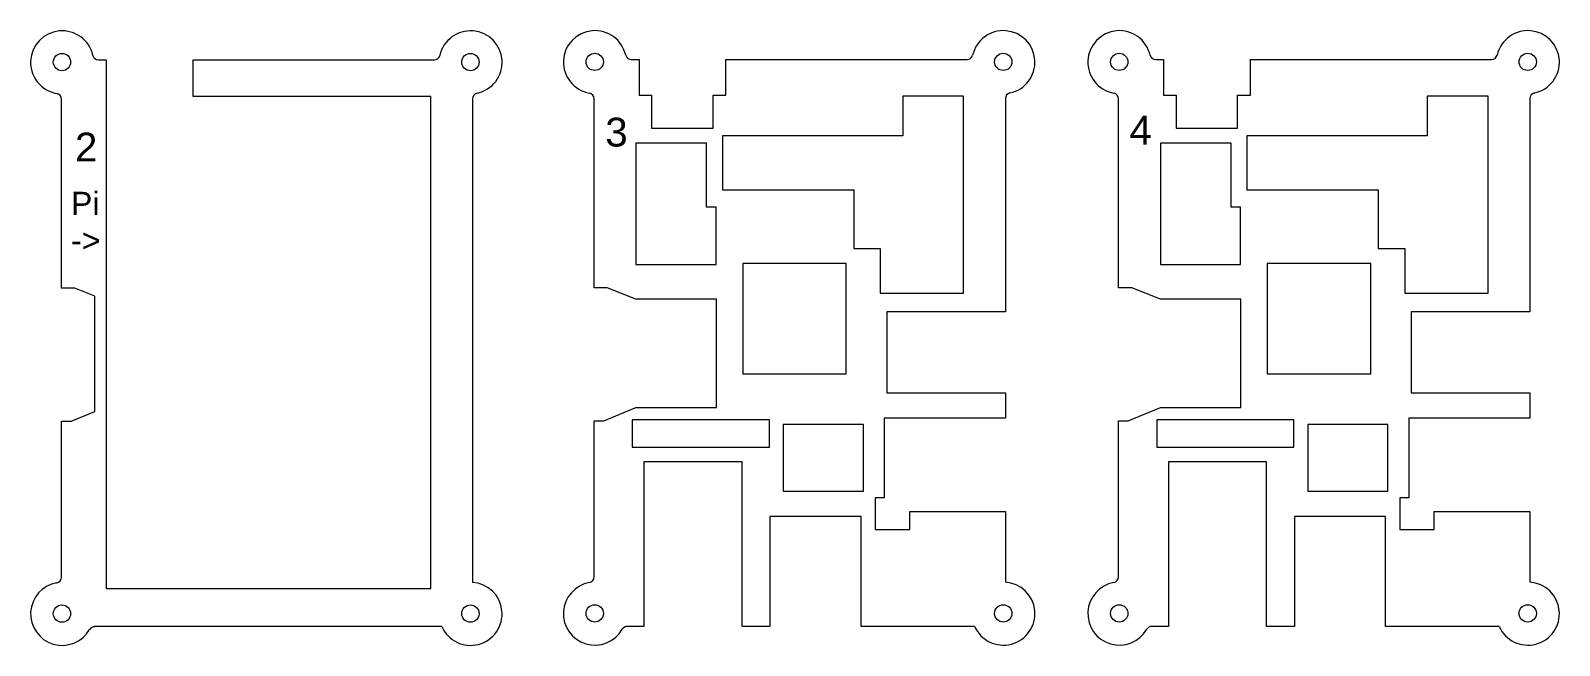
# Model space of a CAD drawing. Header units: millimetres. Extents: x -1309 to 1857, y -1546 to 39.
# Drawn here: x -1121.1 to -855.9, y -222.5 to -115.8 of the extents above; entities that cross this region are included whole.
import ezdxf

# ---------------------------------------------------------------- set-up
doc = ezdxf.new("R2010")
doc.units = ezdxf.units.MM
doc.header["$LTSCALE"] = 0.5
doc.layers.add('Capa 01', color=1, linetype='Continuous', lineweight=0)
doc.layers.add('Capa 03', color=7, linetype='Continuous', lineweight=0)

msp = doc.modelspace()

# ---------------------------------------------------------------- linework, layer by layer
at = {"layer": 'Capa 03'}
for p, q in [((-1109.34, -120.87), (-1107.99, -120.87)), ((-1107.99, -120.87), (-1107.99, -127.21)), ((-1092.93, -127.21), (-1092.93, -120.87)), ((-1092.93, -120.87), (-1069.94, -120.87)), ((-1069.94, -120.87), (-1051.1, -120.87)), ((-1016.91, -120.83), (-1015.56, -120.83)), ((-1015.56, -120.83), (-1015.56, -126.97)), ((-1000.5, -126.97), (-1000.5, -120.83)), ((-1000.5, -120.83), (-977.51, -120.83)), ((-977.51, -120.83), (-958.67, -120.83)), ((-925.92, -120.83), (-924.57, -120.83)), ((-924.57, -120.83), (-924.57, -126.97)), ((-909.52, -126.97), (-909.52, -120.83)), ((-909.52, -120.83), (-886.52, -120.83)), ((-886.52, -120.83), (-867.69, -120.83)), ((-1107.99, -127.21), (-1107.99, -212.61)), ((-1069.94, -127.21), (-1092.93, -127.21)), ((-1063.94, -127.21), (-1069.94, -127.21)), ((-1059.69, -127.21), (-1063.94, -127.21)), ((-1051.69, -127.21), (-1059.69, -127.21)), ((-1051.69, -212.61), (-1051.69, -127.21)), ((-1015.56, -126.97), (-1013.38, -126.97)), ((-1013.38, -126.97), (-1013.38, -132.73)), ((-1002.72, -132.73), (-1002.72, -126.97)), ((-1002.72, -126.97), (-1000.5, -126.97)), ((-924.57, -126.97), (-922.39, -126.97)), ((-922.39, -126.97), (-922.39, -132.73)), ((-911.73, -132.73), (-911.73, -126.97)), ((-911.73, -126.97), (-909.52, -126.97)), ((-1115.78, -159.13), (-1115.78, -127.67)), ((-1044.45, -127.63), (-1044.45, -211.53)), ((-1023.35, -159.08), (-1023.35, -127.63)), ((-952.02, -127.59), (-952.02, -164.59)), ((-932.37, -159.08), (-932.37, -127.63)), ((-861.03, -127.59), (-861.03, -164.59)), ((-1013.38, -132.73), (-1002.72, -132.73)), ((-922.39, -132.73), (-911.73, -132.73)), ((-1003.85, -146.45), (-1003.85, -135.3)), ((-912.86, -146.45), (-912.86, -135.3)), ((-979.62, -156.17), (-997.57, -156.17)), ((-997.57, -156.17), (-997.57, -175.37)), ((-979.62, -175.37), (-979.62, -156.17)), ((-888.63, -156.17), (-906.58, -156.17)), ((-906.58, -156.17), (-906.58, -175.37)), ((-888.63, -175.37), (-888.63, -156.17)), ((-1113.47, -160.48), (-1115.75, -160.48)), ((-1109.99, -161.85), (-1113.47, -160.48)), ((-1021.07, -160.43), (-1023.35, -160.43)), ((-1016.12, -162.38), (-1021.07, -160.43)), ((-930.09, -160.43), (-932.37, -160.43)), ((-925.13, -162.38), (-930.09, -160.43)), ((-1109.99, -181.85), (-1109.99, -161.95)), ((-1002.15, -162.38), (-1016.12, -162.38)), ((-1002.15, -176.97), (-1002.15, -162.38)), ((-911.16, -162.38), (-925.13, -162.38)), ((-911.16, -176.97), (-911.16, -162.38)), ((-959.82, -164.59), (-972.57, -164.59)), ((-972.57, -164.59), (-972.57, -176.97)), ((-952.02, -164.59), (-959.82, -164.59)), ((-952.02, -164.59), (-952.02, -164.59)), ((-868.83, -164.59), (-881.59, -164.59)), ((-881.59, -164.59), (-881.59, -176.97)), ((-861.03, -164.59), (-868.83, -164.59)), ((-861.03, -164.59), (-861.03, -164.59)), ((-1002.15, -178.54), (-1002.15, -176.97)), ((-997.57, -175.37), (-979.62, -175.37)), ((-972.57, -176.97), (-972.58, -178.63)), ((-911.16, -178.54), (-911.16, -176.97)), ((-906.58, -175.37), (-888.63, -175.37)), ((-881.59, -176.97), (-881.59, -178.63)), ((-1002.15, -179.84), (-1002.15, -178.54)), ((-972.58, -178.63), (-952.02, -178.63)), ((-952.02, -178.63), (-952.02, -178.63)), ((-952.02, -178.63), (-952.02, -183.05)), ((-911.16, -179.84), (-911.16, -178.54)), ((-881.59, -178.63), (-861.03, -178.63)), ((-861.03, -178.63), (-861.03, -178.63)), ((-861.03, -178.63), (-861.03, -183.05)), ((-1114.07, -183.55), (-1109.99, -181.85)), ((-1021.67, -183.51), (-1016.12, -181.19)), ((-1016.12, -181.19), (-1002.15, -181.19)), ((-930.69, -183.51), (-925.13, -181.19)), ((-925.13, -181.19), (-911.16, -181.19)), ((-1115.78, -183.61), (-1115.78, -183.55)), ((-1115.78, -183.55), (-1114.07, -183.55)), ((-1115.78, -210.62), (-1115.78, -183.61)), ((-1023.35, -210.58), (-1023.35, -183.51)), ((-1023.35, -183.51), (-1021.67, -183.51)), ((-992.95, -184.68), (-992.95, -183.32)), ((-976.65, -184.15), (-990.54, -184.15)), ((-976.65, -195.72), (-976.65, -184.15)), ((-971.17, -183.05), (-973.02, -183.05)), ((-973.02, -183.05), (-973.02, -196.85)), ((-958.38, -183.05), (-971.17, -183.05)), ((-955.92, -183.05), (-958.38, -183.05)), ((-952.02, -183.05), (-955.92, -183.05)), ((-932.37, -210.58), (-932.37, -183.51)), ((-932.37, -183.51), (-930.69, -183.51)), ((-901.97, -184.68), (-901.97, -183.32)), ((-885.67, -184.15), (-899.56, -184.15)), ((-885.67, -195.72), (-885.67, -184.15)), ((-880.18, -183.05), (-882.04, -183.05)), ((-882.04, -183.05), (-882.04, -196.85)), ((-867.39, -183.05), (-880.18, -183.05)), ((-864.93, -183.05), (-867.39, -183.05)), ((-861.03, -183.05), (-864.93, -183.05)), ((-1016.74, -188.07), (-992.95, -188.07)), ((-925.76, -188.07), (-901.97, -188.07)), ((-997.68, -190.6), (-1014.72, -190.6)), ((-1014.72, -190.6), (-1014.72, -190.64)), ((-1014.72, -190.64), (-1014.71, -212.5)), ((-997.68, -212.5), (-997.68, -190.6)), ((-906.69, -190.6), (-923.73, -190.6)), ((-923.73, -190.6), (-923.73, -190.64)), ((-923.73, -190.64), (-923.72, -212.5)), ((-906.69, -212.5), (-906.69, -190.6)), ((-990.54, -195.72), (-976.65, -195.72)), ((-899.56, -195.72), (-885.67, -195.72)), ((-973.02, -196.85), (-974.59, -196.85)), ((-974.59, -196.85), (-974.59, -202.34)), ((-882.04, -196.85), (-883.61, -196.85)), ((-883.61, -196.85), (-883.61, -202.34)), ((-977.05, -200.07), (-992.86, -200.07)), ((-992.86, -200.07), (-992.86, -212.5)), ((-977.05, -212.5), (-977.05, -200.07)), ((-968.61, -202.34), (-968.61, -199.21)), ((-968.61, -199.21), (-952.02, -199.21)), ((-952.02, -199.21), (-952.02, -211.49)), ((-886.07, -200.07), (-901.87, -200.07)), ((-901.87, -200.07), (-901.87, -212.5)), ((-886.07, -212.5), (-886.07, -200.07)), ((-877.62, -202.34), (-877.62, -199.21)), ((-877.62, -199.21), (-861.03, -199.21)), ((-861.03, -199.21), (-861.03, -211.49)), ((-974.59, -202.34), (-968.61, -202.34)), ((-883.61, -202.34), (-877.62, -202.34)), ((-1107.99, -212.61), (-1051.69, -212.61)), ((-1014.71, -212.5), (-1014.71, -219.11)), ((-997.68, -219.11), (-997.68, -212.5)), ((-992.86, -212.5), (-992.86, -219.11)), ((-977.05, -215.81), (-977.05, -212.5)), ((-923.72, -212.5), (-923.72, -219.11)), ((-906.69, -219.11), (-906.69, -212.5)), ((-901.87, -212.5), (-901.87, -219.11)), ((-886.07, -215.81), (-886.07, -212.5)), ((-977.05, -219.17), (-977.05, -215.81)), ((-886.07, -219.17), (-886.07, -215.81)), ((-1049.79, -219.21), (-1110.03, -219.21)), ((-1107.1, -219.16), (-1107.1, -219.22)), ((-1090.07, -219.22), (-1090.07, -219.16)), ((-1085.25, -219.16), (-1085.25, -219.22)), ((-1014.71, -219.17), (-1017.6, -219.17)), ((-1014.71, -219.11), (-1014.71, -219.17)), ((-997.68, -219.17), (-997.68, -219.11)), ((-992.86, -219.17), (-997.68, -219.17)), ((-992.86, -219.11), (-992.86, -219.17)), ((-957.36, -219.17), (-977.05, -219.17)), ((-957.88, -219.11), (-957.88, -219.17)), ((-923.72, -219.17), (-926.62, -219.17)), ((-923.72, -219.11), (-923.72, -219.17)), ((-906.69, -219.17), (-906.69, -219.11)), ((-901.87, -219.17), (-906.69, -219.17)), ((-901.87, -219.11), (-901.87, -219.17)), ((-866.38, -219.17), (-886.07, -219.17)), ((-866.89, -219.11), (-866.89, -219.17))]:
    msp.add_line(p, q, dxfattribs=at)
for points in [[(-969.81, -127.16), (-969.81, -134.02), (-976.64, -134.02)], [(-967.26, -127.16), (-969.81, -127.16)], [(-959.26, -161.32), (-959.26, -127.16), (-967.26, -127.16)], [(-878.82, -127.16), (-878.82, -134.02), (-885.65, -134.02)], [(-876.27, -127.16), (-878.82, -127.16)], [(-868.27, -161.32), (-868.27, -127.16), (-876.27, -127.16)], [(-976.64, -134.02), (-1001.09, -134.02), (-1001.09, -143.4), (-978.31, -143.4)], [(-885.65, -134.02), (-910.1, -134.02), (-910.1, -143.4), (-887.33, -143.4)], [(-1003.85, -135.3), (-1016.12, -135.3)], [(-1016.12, -135.3), (-1016.12, -156.37)], [(-912.86, -135.3), (-925.13, -135.3)], [(-925.13, -135.3), (-925.13, -156.37)], [(-978.31, -143.4), (-978.31, -153.62)], [(-887.33, -143.4), (-887.33, -153.62)], [(-1016.12, -156.37), (-1002.21, -156.37), (-1002.21, -146.45), (-1003.86, -146.45)], [(-925.13, -156.37), (-911.22, -156.37), (-911.22, -146.45), (-912.88, -146.45)], [(-978.31, -153.62), (-973.71, -153.62), (-973.71, -161.32)], [(-887.33, -153.62), (-882.73, -153.62), (-882.73, -161.32)], [(-1115.75, -160.48), (-1115.78, -160.48), (-1115.78, -159.13)], [(-1023.35, -160.43), (-1023.35, -159.08)], [(-932.37, -160.43), (-932.37, -159.08)], [(-973.71, -161.32), (-959.82, -161.32)], [(-959.82, -161.32), (-959.26, -161.32)], [(-882.73, -161.32), (-868.83, -161.32)], [(-868.83, -161.32), (-868.27, -161.32)], [(-1109.99, -161.95), (-1109.99, -161.85)], [(-1002.15, -181.19), (-1002.15, -179.84)], [(-911.16, -181.19), (-911.16, -179.84)], [(-1002.15, -183.32), (-1016.74, -183.32), (-1016.74, -188.07)], [(-992.95, -183.32), (-1002.15, -183.32)], [(-992.95, -188.07), (-992.95, -184.68)], [(-990.54, -184.15), (-990.54, -195.72)], [(-911.16, -183.32), (-925.76, -183.32), (-925.76, -188.07)], [(-901.97, -183.32), (-911.16, -183.32)], [(-901.97, -188.07), (-901.97, -184.68)], [(-899.56, -184.15), (-899.56, -195.72)]]:
    msp.add_lwpolyline(points, dxfattribs=at)
for centre in [(-1115.68, -121.25), (-1044.82, -121.25), (-1023.25, -121.21), (-952.39, -121.21), (-932.27, -121.21), (-861.4, -121.21), (-1115.68, -216.95), (-1044.82, -216.95), (-1023.25, -216.91), (-952.39, -216.91), (-932.27, -216.91), (-861.4, -216.91)]:
    msp.add_circle(centre, 1.5, dxfattribs=at)
for centre, radius, start, end in [((-1115.65, -121.3), 5.47, 12.7091, 259.9481), ((-1044.79, -121.3), 5.47, 281.9518, 167.2909), ((-1023.22, -121.26), 5.47, 12.7091, 259.9481), ((-952.36, -121.26), 5.47, 281.9518, 167.2909), ((-932.24, -121.26), 5.47, 12.7091, 259.9481), ((-861.37, -121.26), 5.47, 281.9518, 167.2909), ((-1109.34, -119.87), 1, 192.7091, 270), ((-1051.1, -119.87), 1, 270, 347.2909), ((-1016.91, -119.83), 1, 192.7091, 270), ((-958.67, -119.83), 1, 270, 347.2909), ((-925.92, -119.83), 1, 192.7091, 270), ((-867.69, -119.83), 1, 270, 347.2909), ((-1116.78, -127.67), 1, 0, 79.9481), ((-1043.45, -127.63), 1, 101.9518, 180), ((-1024.35, -127.63), 1, 0, 79.9481), ((-951.02, -127.59), 1, 101.9518, 180), ((-933.37, -127.63), 1, 0, 79.9481), ((-860.03, -127.59), 1, 101.9518, 180), ((-1115.65, -216.99), 5.47, 100.0519, 330.199), ((-1116.78, -210.62), 1, 280.0519, 0), ((-1116.75, -210.63), 1, 280.0519, 0), ((-1044.79, -216.99), 5.47, 203.8977, 86.431), ((-1023.22, -216.95), 5.47, 100.0519, 330.199), ((-1024.35, -210.58), 1, 280.0519, 0), ((-952.36, -216.95), 5.47, 203.8977, 86.431), ((-932.24, -216.95), 5.47, 100.0519, 330.199), ((-933.37, -210.58), 1, 280.0519, 0), ((-861.37, -216.95), 5.47, 203.8977, 86.431), ((-1110.03, -220.21), 1, 90, 150.199), ((-1110, -220.22), 1, 90, 150.199), ((-1017.6, -220.17), 1, 90, 150.199), ((-926.62, -220.17), 1, 90, 150.199)]:
    msp.add_arc(centre, radius, start, end, dxfattribs=at)

# ---------------------------------------------------------------- texts
at = {"layer": 'Capa 01', "attachment_point": 7, "line_spacing_factor": 0.963855}
for s, insert, char_height, width in [('\\fArial;3\\P', (-1021.43, -135.97), 5, 8.2831), ('\\fArial;4', (-930.49, -135.56), 5, 8.494), ('\\fArial;2', (-1113.42, -138.49), 5, 8.2831), ('\\fArial;Pi \\P->', (-1114.13, -154.19), 4, 8.6265)]:
    msp.add_mtext(s, dxfattribs=dict(at, insert=insert, char_height=char_height, width=width))

doc.saveas('drawing.dxf')
